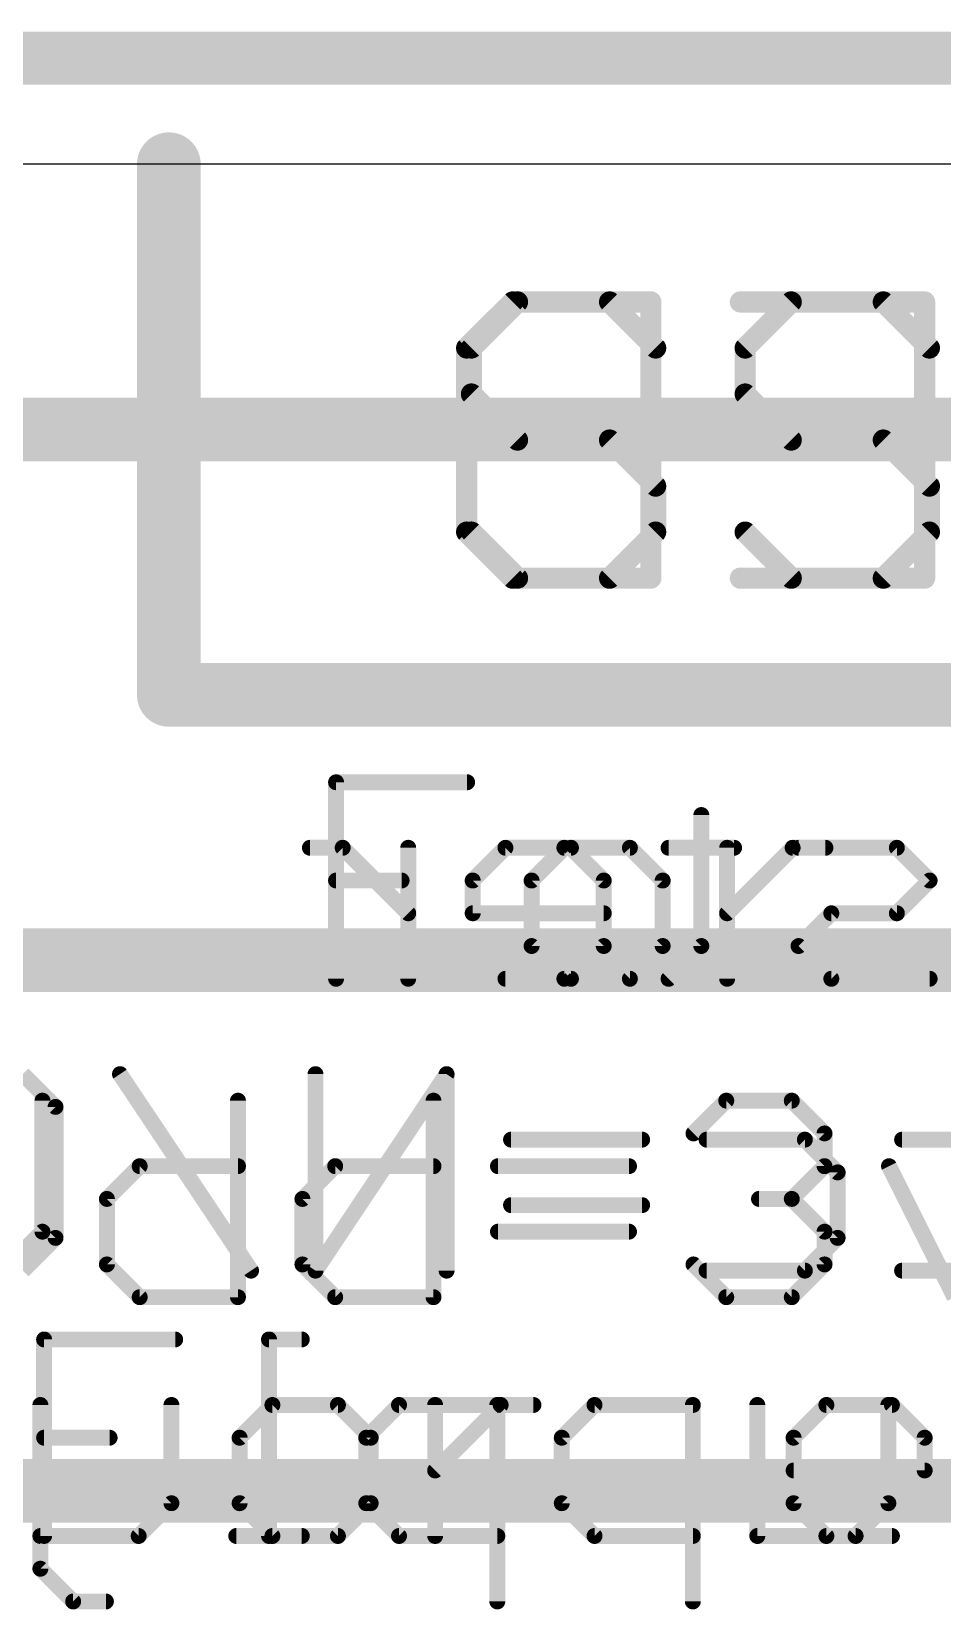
# Model space of a CAD drawing. Extents: x -0.4 to 36.2, y -3.8 to 29.2.
# Drawn here: x 7.22 to 11.58, y 18.48 to 26.04 of the extents above; entities that cross this region are included whole.
import ezdxf

# ---------------------------------------------------------------- set-up
doc = ezdxf.new("R2010")
doc.units = 0
for name, color, linetype in [('1', 12, 'CONTINUOUS'), ('20', 53, 'CONTINUOUS'), ('51', 253, 'CONTINUOUS'), ('52', 253, 'CONTINUOUS')]:
    doc.layers.add(name, color=color, linetype=linetype)

msp = doc.modelspace()

# ---------------------------------------------------------------- linework, layer by layer
at = {"layer": '1'}
for points, const_width in [([(36.068, 25.908), (-0.254, 25.908)], 0.254), ([(1.27, 24.13), (15.367, 24.13)], 0.3048), ([(1.27, 21.59), (14.859, 21.59)], 0.3048), ([(1.27, 19.05), (12.7, 19.05)], 0.3048)]:
    msp.add_lwpolyline(points, dxfattribs=dict(at, const_width=const_width))
at = {"layer": '20'}
msp.add_line((31.75, 25.4), (3.81, 25.4), dxfattribs=at)
at = {"layer": '51'}
for points, const_width in [([(7.874, 25.273), (7.874, 22.86)], 0.254), ([(9.5421, 24.7407), (9.3218, 24.5204)], 0.1016), ([(9.9828, 24.7407), (9.5421, 24.7407)], 0.1016), ([(10.2031, 24.5204), (9.9828, 24.7407)], 0.1016), ([(10.8518, 24.7407), (10.6315, 24.5204)], 0.1016), ([(11.2925, 24.7407), (10.8518, 24.7407)], 0.1016), ([(11.5128, 24.5204), (11.2925, 24.7407)], 0.1016), ([(9.3218, 24.5204), (9.3218, 24.3001)], 0.1016), ([(10.6315, 24.5204), (10.6315, 24.3001)], 0.1016), ([(9.3218, 24.3001), (9.5421, 24.0798)], 0.1016), ([(10.6315, 24.3001), (10.8518, 24.0798)], 0.1016), ([(9.5421, 24.0798), (9.9828, 24.0798)], 0.1016), ([(9.9828, 24.0798), (10.2031, 23.8594)], 0.1016), ([(10.8518, 24.0798), (11.2925, 24.0798)], 0.1016), ([(11.2925, 24.0798), (11.5128, 23.8594)], 0.1016), ([(10.2031, 23.8594), (10.2031, 23.6391)], 0.1016), ([(11.5128, 23.8594), (11.5128, 23.6391)], 0.1016), ([(9.5421, 23.4188), (9.3218, 23.6391)], 0.1016), ([(10.2031, 23.6391), (9.9828, 23.4188)], 0.1016), ([(10.8518, 23.4188), (10.6315, 23.6391)], 0.1016), ([(11.5128, 23.6391), (11.2925, 23.4188)], 0.1016), ([(9.9828, 23.4188), (9.5421, 23.4188)], 0.1016), ([(11.2925, 23.4188), (10.8518, 23.4188)], 0.1016), ([(7.874, 22.86), (26.035, 22.86)], 0.254), ([(8.6741, 21.5011), (8.6741, 22.4417)], 0.0762), ([(8.6741, 22.4417), (9.3012, 22.4417)], 0.0762), ([(9.7664, 22.1282), (9.6096, 21.9714)], 0.0762), ([(10.0799, 22.1282), (9.7664, 22.1282)], 0.0762), ([(10.2367, 21.9714), (10.0799, 22.1282)], 0.0762), ([(10.5451, 21.5011), (10.5451, 22.1282)], 0.0762), ([(10.5451, 21.8146), (10.8587, 22.1282)], 0.0762), ([(10.8587, 22.1282), (11.0154, 22.1282)], 0.0762), ([(8.6741, 21.9714), (8.9876, 21.9714)], 0.0762), ([(9.6096, 21.9714), (9.6096, 21.6579)], 0.0762), ([(10.2367, 21.6579), (10.2367, 21.9714)], 0.0762), ([(9.6096, 21.6579), (9.7664, 21.5011)], 0.0762), ([(10.0799, 21.5011), (10.2367, 21.6579)], 0.0762), ([(9.7664, 21.5011), (10.0799, 21.5011)], 0.0762), ([(7.2692, 20.2906), (7.2692, 20.9177)], 0.0762), ([(8.2047, 20.9177), (8.2047, 19.9771)], 0.0762), ([(9.1402, 20.9177), (9.1402, 19.9771)], 0.0762), ([(10.3842, 20.7609), (10.5409, 20.9177)], 0.0762), ([(10.5409, 20.9177), (10.8545, 20.9177)], 0.0762), ([(10.8545, 20.9177), (11.0112, 20.7609)], 0.0762), ([(11.0112, 20.7609), (11.0112, 20.6042)], 0.0762), ([(7.5776, 20.4474), (7.7344, 20.6042)], 0.0762), ([(7.7344, 20.6042), (8.2047, 20.6042)], 0.0762), ([(8.5131, 20.4474), (8.6699, 20.6042)], 0.0762), ([(8.6699, 20.6042), (9.1402, 20.6042)], 0.0762), ([(9.4487, 20.6042), (10.0757, 20.6042)], 0.0762), ([(11.0112, 20.6042), (10.8545, 20.4474)], 0.0762), ([(11.3197, 20.6042), (11.6332, 19.9771)], 0.0762), ([(7.5776, 20.1339), (7.5776, 20.4474)], 0.0762), ([(8.5131, 20.1339), (8.5131, 20.4474)], 0.0762), ([(10.8545, 20.4474), (10.6977, 20.4474)], 0.0762), ([(10.8545, 20.4474), (11.0112, 20.2906)], 0.0762), ([(6.9556, 19.9771), (7.2692, 20.2906)], 0.0762), ([(9.4487, 20.2906), (10.0757, 20.2906)], 0.0762), ([(11.0112, 20.2906), (11.0112, 20.1339)], 0.0762), ([(7.7344, 19.9771), (7.5776, 20.1339)], 0.0762), ([(8.6699, 19.9771), (8.5131, 20.1339)], 0.0762), ([(10.5409, 19.9771), (10.3842, 20.1339)], 0.0762), ([(11.0112, 20.1339), (10.8545, 19.9771)], 0.0762), ([(8.2047, 19.9771), (7.7344, 19.9771)], 0.0762), ([(9.1402, 19.9771), (8.6699, 19.9771)], 0.0762), ([(10.8545, 19.9771), (10.5409, 19.9771)], 0.0762), ([(7.2771, 18.8341), (7.2771, 19.7747)], 0.0762), ([(7.2771, 19.7747), (7.9042, 19.7747)], 0.0762), ([(8.3694, 19.4612), (8.2126, 19.3044)], 0.0762), ([(8.6829, 19.4612), (8.3694, 19.4612)], 0.0762), ([(8.8397, 19.3044), (8.6829, 19.4612)], 0.0762), ([(9.1481, 18.8341), (9.1481, 19.4612)], 0.0762), ([(9.1481, 19.1476), (9.4617, 19.4612)], 0.0762), ([(9.4617, 19.4612), (9.6184, 19.4612)], 0.0762), ([(10.8633, 19.3044), (11.02, 19.4612)], 0.0762), ([(11.02, 19.4612), (11.3336, 19.4612)], 0.0762), ([(11.3336, 19.4612), (11.4903, 19.3044)], 0.0762), ([(7.2771, 19.3044), (7.5906, 19.3044)], 0.0762), ([(8.2126, 19.3044), (8.2126, 18.9909)], 0.0762), ([(8.8397, 18.9909), (8.8397, 19.3044)], 0.0762), ([(10.8633, 18.9909), (10.8633, 19.3044)], 0.0762), ([(11.4903, 19.3044), (11.4903, 19.1476)], 0.0762), ([(11.4903, 19.1476), (10.8633, 19.1476)], 0.0762), ([(8.2126, 18.9909), (8.3694, 18.8341)], 0.0762), ([(8.6829, 18.8341), (8.8397, 18.9909)], 0.0762), ([(11.02, 18.8341), (10.8633, 18.9909)], 0.0762), ([(8.3694, 18.8341), (8.6829, 18.8341)], 0.0762), ([(11.3336, 18.8341), (11.02, 18.8341)], 0.0762)]:
    msp.add_lwpolyline(points, dxfattribs=dict(at, const_width=const_width))
for points, const_width in [([(7.9375, 25.273, 1), (7.8105, 25.273)], 0.127), ([(9.5421, 24.7661, 1), (9.5421, 24.7153)], 0.0508), ([(9.5601, 24.7228, 1), (9.5242, 24.7587)], 0.0508), ([(10.0007, 24.7587, 1), (9.9648, 24.7228)], 0.0508), ([(9.9828, 24.7153, 1), (9.9828, 24.7661)], 0.0508), ([(10.8518, 24.7661, 1), (10.8518, 24.7153)], 0.0508), ([(10.8698, 24.7228, 1), (10.8339, 24.7587)], 0.0508), ([(11.3104, 24.7587, 1), (11.2745, 24.7228)], 0.0508), ([(11.2925, 24.7153, 1), (11.2925, 24.7661)], 0.0508), ([(9.3038, 24.5384, 1), (9.3398, 24.5024)], 0.0508), ([(9.3472, 24.5204, 1), (9.2964, 24.5204)], 0.0508), ([(10.1851, 24.5024, 1), (10.221, 24.5384)], 0.0508), ([(10.6569, 24.5204, 1), (10.6061, 24.5204)], 0.0508), ([(10.6136, 24.5384, 1), (10.6495, 24.5024)], 0.0508), ([(11.4948, 24.5024, 1), (11.5308, 24.5384)], 0.0508), ([(9.3398, 24.318, 1), (9.3038, 24.2821)], 0.0508), ([(9.2964, 24.3001, 1), (9.3472, 24.3001)], 0.0508), ([(10.6061, 24.3001, 1), (10.6569, 24.3001)], 0.0508), ([(10.6495, 24.318, 1), (10.6136, 24.2821)], 0.0508), ([(9.5421, 24.1052, 1), (9.5421, 24.0544)], 0.0508), ([(9.5242, 24.0618, 1), (9.5601, 24.0977)], 0.0508), ([(10.0007, 24.0977, 1), (9.9648, 24.0618)], 0.0508), ([(9.9828, 24.0544, 1), (9.9828, 24.1052)], 0.0508), ([(10.8518, 24.1052, 1), (10.8518, 24.0544)], 0.0508), ([(10.8339, 24.0618, 1), (10.8698, 24.0977)], 0.0508), ([(11.3104, 24.0977, 1), (11.2745, 24.0618)], 0.0508), ([(11.2925, 24.0544, 1), (11.2925, 24.1052)], 0.0508), ([(10.2285, 23.8594, 1), (10.1777, 23.8594)], 0.0508), ([(10.1851, 23.8415, 1), (10.221, 23.8774)], 0.0508), ([(11.5382, 23.8594, 1), (11.4874, 23.8594)], 0.0508), ([(11.4948, 23.8415, 1), (11.5308, 23.8774)], 0.0508), ([(9.3398, 23.6571, 1), (9.3038, 23.6212)], 0.0508), ([(10.1777, 23.6391, 1), (10.2285, 23.6391)], 0.0508), ([(10.221, 23.6212, 1), (10.1851, 23.6571)], 0.0508), ([(10.6495, 23.6571, 1), (10.6136, 23.6212)], 0.0508), ([(11.4874, 23.6391, 1), (11.5382, 23.6391)], 0.0508), ([(11.5308, 23.6212, 1), (11.4948, 23.6571)], 0.0508), ([(9.5421, 23.4442, 1), (9.5421, 23.3934)], 0.0508), ([(9.5242, 23.4008, 1), (9.5601, 23.4368)], 0.0508), ([(9.9648, 23.4368, 1), (10.0007, 23.4008)], 0.0508), ([(9.9828, 23.3934, 1), (9.9828, 23.4442)], 0.0508), ([(10.8518, 23.4442, 1), (10.8518, 23.3934)], 0.0508), ([(10.8339, 23.4008, 1), (10.8698, 23.4368)], 0.0508), ([(11.2745, 23.4368, 1), (11.3104, 23.4008)], 0.0508), ([(11.2925, 23.3934, 1), (11.2925, 23.4442)], 0.0508), ([(7.874, 22.9235, 1), (7.874, 22.7965)], 0.127), ([(7.8105, 22.86, 1), (7.9375, 22.86)], 0.127), ([(8.6932, 22.4417, 1), (8.6551, 22.4417)], 0.0381), ([(8.6741, 22.4608, 1), (8.6741, 22.4227)], 0.0381), ([(9.3012, 22.4227, 1), (9.3012, 22.4608)], 0.0381), ([(9.7664, 22.1472, 1), (9.7664, 22.1091)], 0.0381), ([(9.7799, 22.1147, 1), (9.7529, 22.1416)], 0.0381), ([(10.0934, 22.1416, 1), (10.0664, 22.1147)], 0.0381), ([(10.0799, 22.1091, 1), (10.0799, 22.1472)], 0.0381), ([(10.5642, 22.1282, 1), (10.5261, 22.1282)], 0.0381), ([(10.8587, 22.1472, 1), (10.8587, 22.1091)], 0.0381), ([(10.8721, 22.1147, 1), (10.8452, 22.1416)], 0.0381), ([(11.0154, 22.1091, 1), (11.0154, 22.1472)], 0.0381), ([(8.6741, 21.9905, 1), (8.6741, 21.9524)], 0.0381), ([(8.9876, 21.9524, 1), (8.9876, 21.9905)], 0.0381), ([(9.5961, 21.9849, 1), (9.6231, 21.9579)], 0.0381), ([(9.6287, 21.9714, 1), (9.5906, 21.9714)], 0.0381), ([(10.2557, 21.9714, 1), (10.2176, 21.9714)], 0.0381), ([(10.2232, 21.9579, 1), (10.2502, 21.9849)], 0.0381), ([(10.5317, 21.8281, 1), (10.5586, 21.8012)], 0.0381), ([(9.6231, 21.6713, 1), (9.5961, 21.6444)], 0.0381), ([(9.5906, 21.6579, 1), (9.6287, 21.6579)], 0.0381), ([(10.2176, 21.6579, 1), (10.2557, 21.6579)], 0.0381), ([(10.2502, 21.6444, 1), (10.2232, 21.6713)], 0.0381), ([(9.7664, 21.5202, 1), (9.7664, 21.4821)], 0.0381), ([(9.7529, 21.4876, 1), (9.7799, 21.5146)], 0.0381), ([(10.0664, 21.5146, 1), (10.0934, 21.4876)], 0.0381), ([(10.0799, 21.4821, 1), (10.0799, 21.5202)], 0.0381), ([(8.6551, 21.5011, 1), (8.6932, 21.5011)], 0.0381), ([(10.5261, 21.5011, 1), (10.5642, 21.5011)], 0.0381), ([(7.2882, 20.9177, 1), (7.2501, 20.9177)], 0.0381), ([(8.2237, 20.9177, 1), (8.1856, 20.9177)], 0.0381), ([(9.1593, 20.9177, 1), (9.1212, 20.9177)], 0.0381), ([(10.5409, 20.9368, 1), (10.5409, 20.8987)], 0.0381), ([(10.5544, 20.9042, 1), (10.5275, 20.9312)], 0.0381), ([(10.8679, 20.9312, 1), (10.841, 20.9042)], 0.0381), ([(10.8545, 20.8987, 1), (10.8545, 20.9368)], 0.0381), ([(10.3707, 20.7744, 1), (10.3976, 20.7475)], 0.0381), ([(11.0303, 20.7609, 1), (10.9922, 20.7609)], 0.0381), ([(10.9978, 20.7475, 1), (11.0247, 20.7744)], 0.0381), ([(7.7344, 20.6232, 1), (7.7344, 20.5851)], 0.0381), ([(7.7479, 20.5907, 1), (7.7209, 20.6176)], 0.0381), ([(8.2047, 20.5851, 1), (8.2047, 20.6232)], 0.0381), ([(8.6699, 20.6232, 1), (8.6699, 20.5851)], 0.0381), ([(8.6834, 20.5907, 1), (8.6564, 20.6176)], 0.0381), ([(9.1402, 20.5851, 1), (9.1402, 20.6232)], 0.0381), ([(9.4487, 20.6232, 1), (9.4487, 20.5851)], 0.0381), ([(10.0757, 20.5851, 1), (10.0757, 20.6232)], 0.0381), ([(10.9922, 20.6042, 1), (11.0303, 20.6042)], 0.0381), ([(11.0247, 20.5907, 1), (10.9978, 20.6176)], 0.0381), ([(11.3367, 20.6127, 1), (11.3027, 20.5956)], 0.0381), ([(7.5641, 20.4609, 1), (7.5911, 20.4339)], 0.0381), ([(7.5967, 20.4474, 1), (7.5586, 20.4474)], 0.0381), ([(8.5322, 20.4474, 1), (8.4941, 20.4474)], 0.0381), ([(8.4997, 20.4609, 1), (8.5266, 20.4339)], 0.0381), ([(10.6977, 20.4665, 1), (10.6977, 20.4284)], 0.0381), ([(10.8679, 20.4609, 1), (10.841, 20.4339)], 0.0381), ([(10.841, 20.4609, 1), (10.8679, 20.4339)], 0.0381), ([(10.8545, 20.4284, 1), (10.8545, 20.4665)], 0.0381), ([(7.2826, 20.2772, 1), (7.2557, 20.3041)], 0.0381), ([(9.4487, 20.3097, 1), (9.4487, 20.2716)], 0.0381), ([(10.0757, 20.2716, 1), (10.0757, 20.3097)], 0.0381), ([(11.0303, 20.2906, 1), (10.9922, 20.2906)], 0.0381), ([(10.9978, 20.2772, 1), (11.0247, 20.3041)], 0.0381), ([(7.2501, 20.2906, 1), (7.2882, 20.2906)], 0.0381), ([(7.5911, 20.1473, 1), (7.5641, 20.1204)], 0.0381), ([(8.5266, 20.1473, 1), (8.4997, 20.1204)], 0.0381), ([(10.3976, 20.1473, 1), (10.3707, 20.1204)], 0.0381), ([(11.0247, 20.1204, 1), (10.9978, 20.1473)], 0.0381), ([(7.5586, 20.1339, 1), (7.5967, 20.1339)], 0.0381), ([(8.4941, 20.1339, 1), (8.5322, 20.1339)], 0.0381), ([(10.9922, 20.1339, 1), (11.0303, 20.1339)], 0.0381), ([(7.7344, 19.9962, 1), (7.7344, 19.9581)], 0.0381), ([(8.2047, 19.9581, 1), (8.2047, 19.9962)], 0.0381), ([(8.6699, 19.9962, 1), (8.6699, 19.9581)], 0.0381), ([(9.1402, 19.9581, 1), (9.1402, 19.9962)], 0.0381), ([(10.5409, 19.9962, 1), (10.5409, 19.9581)], 0.0381), ([(10.8545, 19.9581, 1), (10.8545, 19.9962)], 0.0381), ([(7.7209, 19.9636, 1), (7.7479, 19.9906)], 0.0381), ([(8.1856, 19.9771, 1), (8.2237, 19.9771)], 0.0381), ([(8.6564, 19.9636, 1), (8.6834, 19.9906)], 0.0381), ([(9.1212, 19.9771, 1), (9.1593, 19.9771)], 0.0381), ([(10.5275, 19.9636, 1), (10.5544, 19.9906)], 0.0381), ([(10.841, 19.9906, 1), (10.8679, 19.9636)], 0.0381), ([(7.2771, 19.7938, 1), (7.2771, 19.7557)], 0.0381), ([(7.2962, 19.7747, 1), (7.2581, 19.7747)], 0.0381), ([(7.9042, 19.7557, 1), (7.9042, 19.7938)], 0.0381), ([(8.3694, 19.4802, 1), (8.3694, 19.4421)], 0.0381), ([(8.3829, 19.4477, 1), (8.3559, 19.4746)], 0.0381), ([(8.6964, 19.4746, 1), (8.6694, 19.4477)], 0.0381), ([(8.6829, 19.4421, 1), (8.6829, 19.4802)], 0.0381), ([(9.1672, 19.4612, 1), (9.1291, 19.4612)], 0.0381), ([(9.4617, 19.4802, 1), (9.4617, 19.4421)], 0.0381), ([(9.4751, 19.4477, 1), (9.4482, 19.4746)], 0.0381), ([(9.6184, 19.4421, 1), (9.6184, 19.4802)], 0.0381), ([(11.02, 19.4802, 1), (11.02, 19.4421)], 0.0381), ([(11.0335, 19.4477, 1), (11.0065, 19.4746)], 0.0381), ([(11.347, 19.4746, 1), (11.3201, 19.4477)], 0.0381), ([(11.3336, 19.4421, 1), (11.3336, 19.4802)], 0.0381), ([(7.2771, 19.3235, 1), (7.2771, 19.2854)], 0.0381), ([(7.5906, 19.2854, 1), (7.5906, 19.3235)], 0.0381), ([(8.2317, 19.3044, 1), (8.1936, 19.3044)], 0.0381), ([(8.1991, 19.3179, 1), (8.2261, 19.2909)], 0.0381), ([(8.8587, 19.3044, 1), (8.8206, 19.3044)], 0.0381), ([(8.8262, 19.2909, 1), (8.8532, 19.3179)], 0.0381), ([(10.8498, 19.3179, 1), (10.8767, 19.2909)], 0.0381), ([(10.8823, 19.3044, 1), (10.8442, 19.3044)], 0.0381), ([(11.5094, 19.3044, 1), (11.4713, 19.3044)], 0.0381), ([(11.4769, 19.2909, 1), (11.5038, 19.3179)], 0.0381), ([(10.8633, 19.1667, 1), (10.8633, 19.1286)], 0.0381), ([(11.4903, 19.1286, 1), (11.4903, 19.1667)], 0.0381), ([(9.1347, 19.1611, 1), (9.1616, 19.1342)], 0.0381), ([(11.4713, 19.1476, 1), (11.5094, 19.1476)], 0.0381), ([(8.2261, 19.0043, 1), (8.1991, 18.9774)], 0.0381), ([(8.1936, 18.9909, 1), (8.2317, 18.9909)], 0.0381), ([(8.8206, 18.9909, 1), (8.8587, 18.9909)], 0.0381), ([(8.8532, 18.9774, 1), (8.8262, 19.0043)], 0.0381), ([(10.8767, 19.0043, 1), (10.8498, 18.9774)], 0.0381), ([(10.8442, 18.9909, 1), (10.8823, 18.9909)], 0.0381), ([(7.2581, 18.8341, 1), (7.2962, 18.8341)], 0.0381), ([(8.3694, 18.8531, 1), (8.3694, 18.815)], 0.0381), ([(8.3559, 18.8206, 1), (8.3829, 18.8476)], 0.0381), ([(8.6694, 18.8476, 1), (8.6964, 18.8206)], 0.0381), ([(8.6829, 18.815, 1), (8.6829, 18.8531)], 0.0381), ([(9.1291, 18.8341, 1), (9.1672, 18.8341)], 0.0381), ([(11.02, 18.8531, 1), (11.02, 18.815)], 0.0381), ([(11.0065, 18.8206, 1), (11.0335, 18.8476)], 0.0381), ([(11.3336, 18.815, 1), (11.3336, 18.8531)], 0.0381)]:
    msp.add_lwpolyline(points, format="xyb", dxfattribs=dict(at, const_width=const_width))
at = {"layer": '52'}
for points, const_width in [([(7.874, 25.4), (7.874, 22.86)], 0.3048), ([(9.2989, 24.5204), (9.5193, 24.7407)], 0.1016), ([(9.5193, 24.7407), (10.1802, 24.7407)], 0.1016), ([(10.1802, 24.7407), (10.1802, 23.4188)], 0.1016), ([(10.6087, 24.7407), (11.49, 24.7407)], 0.1016), ([(11.49, 24.7407), (11.49, 23.4188)], 0.1016), ([(9.2989, 23.6391), (9.2989, 24.5204)], 0.1016), ([(11.49, 24.0798), (11.0493, 24.0798)], 0.1016), ([(9.5193, 23.4188), (9.2989, 23.6391)], 0.1016), ([(10.1802, 23.4188), (9.5193, 23.4188)], 0.1016), ([(11.49, 23.4188), (10.6087, 23.4188)], 0.1016), ([(7.874, 22.86), (26.035, 22.86)], 0.3048), ([(10.4217, 22.2849), (10.4217, 21.6579)], 0.0762), ([(8.7057, 22.1282), (8.5489, 22.1282)], 0.0762), ([(9.0192, 21.8146), (8.7057, 22.1282)], 0.0762), ([(9.0192, 21.5011), (9.0192, 22.1282)], 0.0762), ([(9.4845, 22.1282), (9.3277, 21.9714)], 0.0762), ([(9.798, 22.1282), (9.4845, 22.1282)], 0.0762), ([(9.9548, 21.9714), (9.798, 22.1282)], 0.0762), ([(10.5784, 22.1282), (10.2649, 22.1282)], 0.0762), ([(11.3572, 22.1282), (10.8869, 22.1282)], 0.0762), ([(11.514, 21.9714), (11.3572, 22.1282)], 0.0762), ([(9.3277, 21.9714), (9.3277, 21.8146)], 0.0762), ([(9.9548, 21.6579), (9.9548, 21.9714)], 0.0762), ([(11.3572, 21.8146), (11.514, 21.9714)], 0.0762), ([(9.3277, 21.8146), (9.9548, 21.8146)], 0.0762), ([(10.8869, 21.6579), (11.0437, 21.8146)], 0.0762), ([(11.0437, 21.8146), (11.3572, 21.8146)], 0.0762), ([(9.798, 21.5011), (9.9548, 21.6579)], 0.0762), ([(10.4217, 21.6579), (10.2649, 21.5011)], 0.0762), ([(11.0437, 21.5011), (10.8869, 21.6579)], 0.0762), ([(9.4845, 21.5011), (9.798, 21.5011)], 0.0762), ([(11.514, 21.5011), (11.0437, 21.5011)], 0.0762), ([(7.175, 21.0447), (7.3318, 20.8879)], 0.0762), ([(8.2673, 20.1041), (7.6403, 21.0447)], 0.0762), ([(9.2028, 21.0447), (8.5758, 20.1041)], 0.0762), ([(8.5758, 20.1041), (8.5758, 21.0447)], 0.0762), ([(9.2028, 20.1041), (9.2028, 21.0447)], 0.0762), ([(7.3318, 20.8879), (7.3318, 20.2609)], 0.0762), ([(10.1384, 20.7312), (9.5113, 20.7312)], 0.0762), ([(10.4468, 20.7312), (10.9171, 20.7312)], 0.0762), ([(10.9171, 20.7312), (11.0739, 20.5744)], 0.0762), ([(11.3823, 20.7312), (11.8526, 20.7312)], 0.0762), ([(11.0739, 20.5744), (11.0739, 20.2609)], 0.0762), ([(10.1384, 20.4176), (9.5113, 20.4176)], 0.0762), ([(7.3318, 20.2609), (7.175, 20.1041)], 0.0762), ([(11.0739, 20.2609), (10.9171, 20.1041)], 0.0762), ([(10.9171, 20.1041), (10.4468, 20.1041)], 0.0762), ([(11.8526, 20.1041), (11.3823, 20.1041)], 0.0762), ([(8.51, 19.7747), (8.3532, 19.7747)], 0.0762), ([(8.3532, 19.7747), (8.3532, 18.8341)], 0.0762), ([(7.2593, 19.4612), (7.2593, 18.6773)], 0.0762), ([(7.8863, 19.4612), (7.8863, 18.9909)], 0.0762), ([(8.9752, 19.4612), (8.8185, 19.3044)], 0.0762), ([(9.4455, 19.4612), (8.9752, 19.4612)], 0.0762), ([(9.4455, 18.5206), (9.4455, 19.4612)], 0.0762), ([(9.9108, 19.4612), (9.754, 19.3044)], 0.0762), ([(10.3811, 19.4612), (9.9108, 19.4612)], 0.0762), ([(10.3811, 18.5206), (10.3811, 19.4612)], 0.0762), ([(10.6895, 18.8341), (10.6895, 19.4612)], 0.0762), ([(11.3166, 19.4612), (11.3166, 18.9909)], 0.0762), ([(8.8185, 19.3044), (8.8185, 18.9909)], 0.0762), ([(9.754, 19.3044), (9.754, 18.9909)], 0.0762), ([(7.8863, 18.9909), (7.7296, 18.8341)], 0.0762), ([(8.8185, 18.9909), (8.9752, 18.8341)], 0.0762), ([(9.754, 18.9909), (9.9108, 18.8341)], 0.0762), ([(11.3166, 18.9909), (11.1598, 18.8341)], 0.0762), ([(7.7296, 18.8341), (7.2593, 18.8341)], 0.0762), ([(8.51, 18.8341), (8.1965, 18.8341)], 0.0762), ([(8.9752, 18.8341), (9.4455, 18.8341)], 0.0762), ([(9.9108, 18.8341), (10.3811, 18.8341)], 0.0762), ([(11.1598, 18.8341), (10.6895, 18.8341)], 0.0762), ([(7.2593, 18.6773), (7.416, 18.5206)], 0.0762), ([(7.416, 18.5206), (7.5728, 18.5206)], 0.0762)]:
    msp.add_lwpolyline(points, dxfattribs=dict(at, const_width=const_width))
for points, const_width in [([(7.9502, 25.4, 1), (7.7978, 25.4)], 0.1524), ([(9.5193, 24.7661, 1), (9.5193, 24.7153)], 0.0508), ([(9.5372, 24.7228, 1), (9.5013, 24.7587)], 0.0508), ([(10.2056, 24.7407, 1), (10.1548, 24.7407)], 0.0508), ([(10.1802, 24.7153, 1), (10.1802, 24.7661)], 0.0508), ([(10.6087, 24.7661, 1), (10.6087, 24.7153)], 0.0508), ([(11.5153, 24.7407, 1), (11.4646, 24.7407)], 0.0508), ([(11.49, 24.7153, 1), (11.49, 24.7661)], 0.0508), ([(9.3243, 24.5204, 1), (9.2735, 24.5204)], 0.0508), ([(9.281, 24.5384, 1), (9.3169, 24.5024)], 0.0508), ([(11.0493, 24.1052, 1), (11.0493, 24.0544)], 0.0508), ([(11.49, 24.0544, 1), (11.49, 24.1052)], 0.0508), ([(9.2735, 23.6391, 1), (9.3243, 23.6391)], 0.0508), ([(9.3169, 23.6571, 1), (9.281, 23.6212)], 0.0508), ([(9.5193, 23.4442, 1), (9.5193, 23.3934)], 0.0508), ([(9.5013, 23.4008, 1), (9.5372, 23.4368)], 0.0508), ([(10.1548, 23.4188, 1), (10.2056, 23.4188)], 0.0508), ([(10.1802, 23.3934, 1), (10.1802, 23.4442)], 0.0508), ([(10.6087, 23.4442, 1), (10.6087, 23.3934)], 0.0508), ([(11.4646, 23.4188, 1), (11.5153, 23.4188)], 0.0508), ([(11.49, 23.3934, 1), (11.49, 23.4442)], 0.0508), ([(7.874, 22.9362, 1), (7.874, 22.7838)], 0.1524), ([(7.7978, 22.86, 1), (7.9502, 22.86)], 0.1524), ([(10.4407, 22.2849, 1), (10.4026, 22.2849)], 0.0381), ([(8.5489, 22.1472, 1), (8.5489, 22.1091)], 0.0381), ([(8.7192, 22.1416, 1), (8.6922, 22.1147)], 0.0381), ([(8.7057, 22.1091, 1), (8.7057, 22.1472)], 0.0381), ([(9.0383, 22.1282, 1), (9.0002, 22.1282)], 0.0381), ([(9.4845, 22.1472, 1), (9.4845, 22.1091)], 0.0381), ([(9.4979, 22.1147, 1), (9.471, 22.1416)], 0.0381), ([(9.8115, 22.1416, 1), (9.7845, 22.1147)], 0.0381), ([(9.798, 22.1091, 1), (9.798, 22.1472)], 0.0381), ([(10.2649, 22.1472, 1), (10.2649, 22.1091)], 0.0381), ([(10.5784, 22.1091, 1), (10.5784, 22.1472)], 0.0381), ([(10.8869, 22.1472, 1), (10.8869, 22.1091)], 0.0381), ([(11.3707, 22.1416, 1), (11.3437, 22.1147)], 0.0381), ([(11.3572, 22.1091, 1), (11.3572, 22.1472)], 0.0381), ([(9.3468, 21.9714, 1), (9.3087, 21.9714)], 0.0381), ([(9.3142, 21.9849, 1), (9.3412, 21.9579)], 0.0381), ([(9.9738, 21.9714, 1), (9.9357, 21.9714)], 0.0381), ([(9.9413, 21.9579, 1), (9.9682, 21.9849)], 0.0381), ([(11.5274, 21.9579, 1), (11.5005, 21.9849)], 0.0381), ([(11.5005, 21.9579, 1), (11.5274, 21.9849)], 0.0381), ([(9.0058, 21.8012, 1), (9.0327, 21.8281)], 0.0381), ([(9.3277, 21.8337, 1), (9.3277, 21.7956)], 0.0381), ([(9.3087, 21.8146, 1), (9.3468, 21.8146)], 0.0381), ([(9.9548, 21.7956, 1), (9.9548, 21.8337)], 0.0381), ([(11.0437, 21.8337, 1), (11.0437, 21.7956)], 0.0381), ([(11.0571, 21.8012, 1), (11.0302, 21.8281)], 0.0381), ([(11.3437, 21.8281, 1), (11.3707, 21.8012)], 0.0381), ([(11.3572, 21.7956, 1), (11.3572, 21.8337)], 0.0381), ([(9.9357, 21.6579, 1), (9.9738, 21.6579)], 0.0381), ([(9.9682, 21.6444, 1), (9.9413, 21.6713)], 0.0381), ([(10.4026, 21.6579, 1), (10.4407, 21.6579)], 0.0381), ([(10.4352, 21.6444, 1), (10.4082, 21.6713)], 0.0381), ([(10.9004, 21.6713, 1), (10.8734, 21.6444)], 0.0381), ([(10.8734, 21.6713, 1), (10.9004, 21.6444)], 0.0381), ([(9.4845, 21.5202, 1), (9.4845, 21.4821)], 0.0381), ([(9.7845, 21.5146, 1), (9.8115, 21.4876)], 0.0381), ([(9.798, 21.4821, 1), (9.798, 21.5202)], 0.0381), ([(10.2514, 21.5146, 1), (10.2784, 21.4876)], 0.0381), ([(11.0437, 21.5202, 1), (11.0437, 21.4821)], 0.0381), ([(11.0302, 21.4876, 1), (11.0571, 21.5146)], 0.0381), ([(11.514, 21.4821, 1), (11.514, 21.5202)], 0.0381), ([(9.0002, 21.5011, 1), (9.0383, 21.5011)], 0.0381), ([(7.6561, 21.0553, 1), (7.6244, 21.0341)], 0.0381), ([(8.5948, 21.0447, 1), (8.5567, 21.0447)], 0.0381), ([(9.2219, 21.0447, 1), (9.1838, 21.0447)], 0.0381), ([(9.2187, 21.0341, 1), (9.187, 21.0553)], 0.0381), ([(7.3509, 20.8879, 1), (7.3128, 20.8879)], 0.0381), ([(7.3183, 20.8745, 1), (7.3453, 20.9014)], 0.0381), ([(9.5113, 20.7502, 1), (9.5113, 20.7121)], 0.0381), ([(10.1384, 20.7121, 1), (10.1384, 20.7502)], 0.0381), ([(10.4468, 20.7502, 1), (10.4468, 20.7121)], 0.0381), ([(10.9306, 20.7446, 1), (10.9036, 20.7177)], 0.0381), ([(10.9171, 20.7121, 1), (10.9171, 20.7502)], 0.0381), ([(11.3823, 20.7502, 1), (11.3823, 20.7121)], 0.0381), ([(11.0929, 20.5744, 1), (11.0548, 20.5744)], 0.0381), ([(11.0604, 20.5609, 1), (11.0874, 20.5879)], 0.0381), ([(9.5113, 20.4367, 1), (9.5113, 20.3986)], 0.0381), ([(10.1384, 20.3986, 1), (10.1384, 20.4367)], 0.0381), ([(7.3128, 20.2609, 1), (7.3509, 20.2609)], 0.0381), ([(7.3453, 20.2474, 1), (7.3183, 20.2743)], 0.0381), ([(11.0548, 20.2609, 1), (11.0929, 20.2609)], 0.0381), ([(11.0874, 20.2474, 1), (11.0604, 20.2743)], 0.0381), ([(8.2515, 20.0935, 1), (8.2832, 20.1147)], 0.0381), ([(8.5599, 20.1147, 1), (8.5916, 20.0935)], 0.0381), ([(8.5567, 20.1041, 1), (8.5948, 20.1041)], 0.0381), ([(9.1838, 20.1041, 1), (9.2219, 20.1041)], 0.0381), ([(10.4468, 20.1232, 1), (10.4468, 20.0851)], 0.0381), ([(10.9036, 20.1176, 1), (10.9306, 20.0906)], 0.0381), ([(10.9171, 20.0851, 1), (10.9171, 20.1232)], 0.0381), ([(11.3823, 20.1232, 1), (11.3823, 20.0851)], 0.0381), ([(8.3532, 19.7938, 1), (8.3532, 19.7557)], 0.0381), ([(8.3723, 19.7747, 1), (8.3342, 19.7747)], 0.0381), ([(8.51, 19.7557, 1), (8.51, 19.7938)], 0.0381), ([(7.2783, 19.4612, 1), (7.2402, 19.4612)], 0.0381), ([(7.9054, 19.4612, 1), (7.8673, 19.4612)], 0.0381), ([(8.9752, 19.4802, 1), (8.9752, 19.4421)], 0.0381), ([(8.9887, 19.4477, 1), (8.9618, 19.4746)], 0.0381), ([(9.4646, 19.4612, 1), (9.4265, 19.4612)], 0.0381), ([(9.4455, 19.4421, 1), (9.4455, 19.4802)], 0.0381), ([(9.9108, 19.4802, 1), (9.9108, 19.4421)], 0.0381), ([(9.9242, 19.4477, 1), (9.8973, 19.4746)], 0.0381), ([(10.4001, 19.4612, 1), (10.362, 19.4612)], 0.0381), ([(10.3811, 19.4421, 1), (10.3811, 19.4802)], 0.0381), ([(10.7086, 19.4612, 1), (10.6705, 19.4612)], 0.0381), ([(11.3356, 19.4612, 1), (11.2975, 19.4612)], 0.0381), ([(8.805, 19.3179, 1), (8.8319, 19.2909)], 0.0381), ([(8.8375, 19.3044, 1), (8.7994, 19.3044)], 0.0381), ([(9.773, 19.3044, 1), (9.7349, 19.3044)], 0.0381), ([(9.7405, 19.3179, 1), (9.7675, 19.2909)], 0.0381), ([(7.8673, 18.9909, 1), (7.9054, 18.9909)], 0.0381), ([(7.8998, 18.9774, 1), (7.8729, 19.0043)], 0.0381), ([(8.8319, 19.0043, 1), (8.805, 18.9774)], 0.0381), ([(8.7994, 18.9909, 1), (8.8375, 18.9909)], 0.0381), ([(9.7349, 18.9909, 1), (9.773, 18.9909)], 0.0381), ([(9.7675, 19.0043, 1), (9.7405, 18.9774)], 0.0381), ([(11.2975, 18.9909, 1), (11.3356, 18.9909)], 0.0381), ([(11.33, 18.9774, 1), (11.3031, 19.0043)], 0.0381), ([(7.2593, 18.8531, 1), (7.2593, 18.815)], 0.0381), ([(7.7161, 18.8476, 1), (7.743, 18.8206)], 0.0381), ([(7.7296, 18.815, 1), (7.7296, 18.8531)], 0.0381), ([(8.1965, 18.8531, 1), (8.1965, 18.815)], 0.0381), ([(8.3342, 18.8341, 1), (8.3723, 18.8341)], 0.0381), ([(8.51, 18.815, 1), (8.51, 18.8531)], 0.0381), ([(8.9752, 18.8531, 1), (8.9752, 18.815)], 0.0381), ([(8.9618, 18.8206, 1), (8.9887, 18.8476)], 0.0381), ([(9.4455, 18.815, 1), (9.4455, 18.8531)], 0.0381), ([(9.9108, 18.8531, 1), (9.9108, 18.815)], 0.0381), ([(9.8973, 18.8206, 1), (9.9242, 18.8476)], 0.0381), ([(10.3811, 18.815, 1), (10.3811, 18.8531)], 0.0381), ([(10.6895, 18.8531, 1), (10.6895, 18.815)], 0.0381), ([(10.6705, 18.8341, 1), (10.7086, 18.8341)], 0.0381), ([(11.1463, 18.8476, 1), (11.1733, 18.8206)], 0.0381), ([(11.1598, 18.815, 1), (11.1598, 18.8531)], 0.0381), ([(7.2402, 18.6773, 1), (7.2783, 18.6773)], 0.0381), ([(7.2727, 18.6908, 1), (7.2458, 18.6639)], 0.0381), ([(7.416, 18.5396, 1), (7.416, 18.5015)], 0.0381), ([(7.4026, 18.5071, 1), (7.4295, 18.534)], 0.0381), ([(7.5728, 18.5015, 1), (7.5728, 18.5396)], 0.0381), ([(9.4265, 18.5206, 1), (9.4646, 18.5206)], 0.0381), ([(10.362, 18.5206, 1), (10.4001, 18.5206)], 0.0381)]:
    msp.add_lwpolyline(points, format="xyb", dxfattribs=dict(at, const_width=const_width))

doc.saveas('drawing.dxf')
